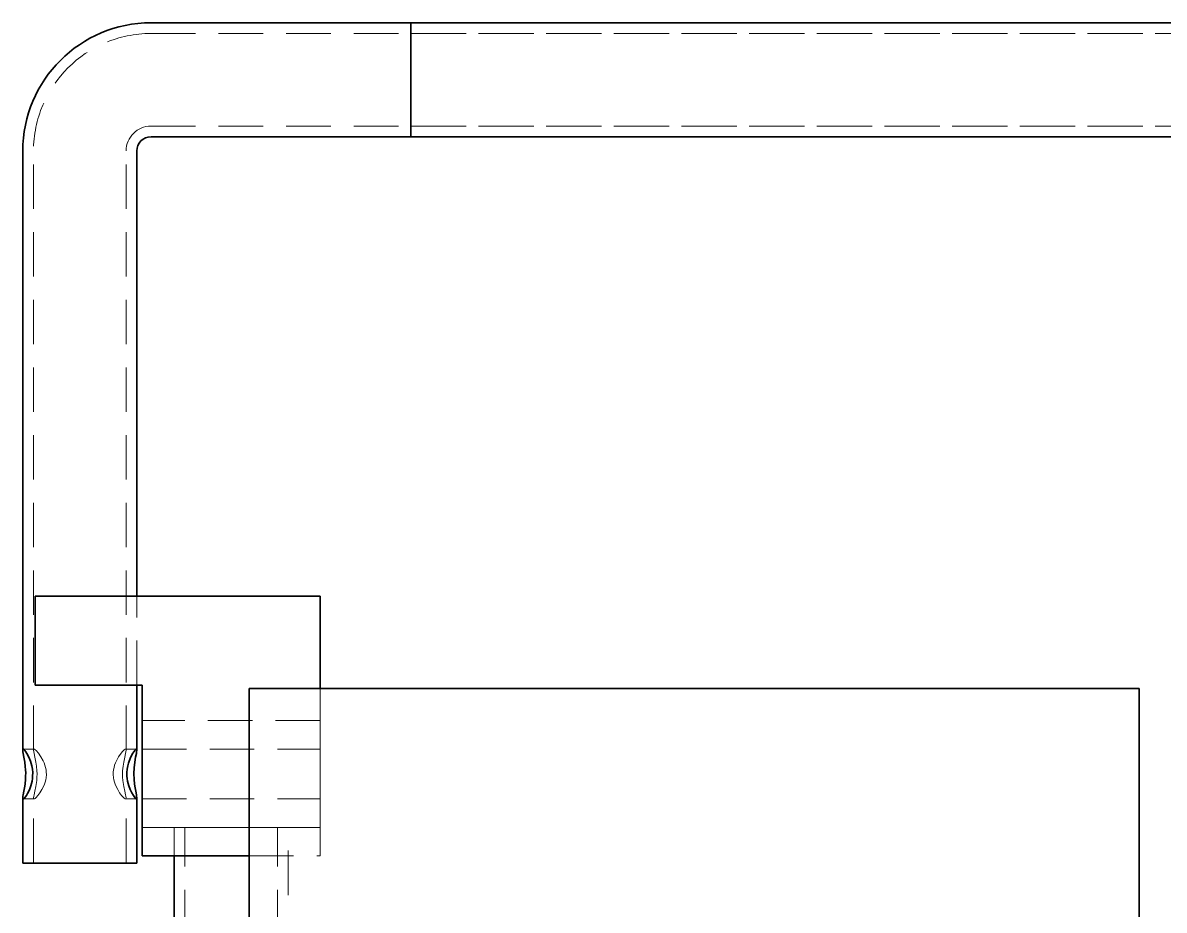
# Model space of a CAD drawing. Header units: millimetres. Extents: x -10155 to 20189, y -25550 to -22580.
# Drawn here: x -9568.7 to -9248.2, y -24561.3 to -24312 of the extents above; entities that cross this region are included whole.
import ezdxf

# ---------------------------------------------------------------- set-up
doc = ezdxf.new("R2010")
doc.units = ezdxf.units.MM
doc.linetypes.add('HIDDEN-HOKUTO', pattern=[3.8, 2.5, -1.3])
doc.layers.add('AM_HID', color=1, linetype='HIDDEN-HOKUTO', lineweight=25)

msp = doc.modelspace()

# ---------------------------------------------------------------- linework, layer by layer
at = {"color": 7, "lineweight": 35}
for p, q in [((-9532.748, -24312.044), (-8832.748, -24312.044)), ((-9459.748, -24312.044), (-8779.748, -24312.044)), ((-9532.748, -24344.044), (-8832.748, -24344.044)), ((-9459.748, -24344.044), (-8779.748, -24344.044)), ((-9568.748, -24516.336), (-9568.748, -24348.044)), ((-9536.748, -24473.044), (-9536.748, -24348.044)), ((-9485.248, -24473.044), (-9565.248, -24473.044)), ((-9565.248, -24473.044), (-9565.248, -24498.044)), ((-9485.248, -24499.046), (-9485.248, -24473.044)), ((-9565.248, -24498.044), (-9535.248, -24498.044)), ((-9535.248, -24498.044), (-9535.248, -24546.044)), ((-9505.218, -24619.046), (-9505.218, -24499.046)), ((-9505.218, -24499.046), (-9255.218, -24499.046)), ((-9255.218, -24619.046), (-9255.218, -24499.046)), ((-9535.248, -24538.044), (-9535.248, -24508.044)), ((-9535.248, -24546.044), (-9505.217, -24546.044)), ((-9526.248, -24597.046), (-9526.248, -24546.044))]:
    msp.add_line(p, q, dxfattribs=at)
at = {"color": 7, "lineweight": 35, "ltscale": 0.4}
for p, q in [((-9459.748, -24328.044), (-9459.748, -24312.044)), ((-9459.748, -24344.044), (-9459.748, -24328.044)), ((-9552.748, -24548.044), (-9568.748, -24548.044)), ((-9536.748, -24548.044), (-9552.748, -24548.044))]:
    msp.add_line(p, q, dxfattribs=at)
at = {"color": 7, "lineweight": 35, "ltscale": 0.457289}
msp.add_line((-9536.748, -24516.335), (-9536.748, -24498.044), dxfattribs=at)
at = {"color": 7, "lineweight": 35, "ltscale": 0.457294}
msp.add_line((-9568.748, -24548.044), (-9568.748, -24529.752), dxfattribs=at)
at = {"color": 7, "lineweight": 35, "ltscale": 0.457295}
msp.add_line((-9536.748, -24548.044), (-9536.748, -24529.752), dxfattribs=at)
at = {"color": 7, "lineweight": 35}
for points in [[(-9568.622, -24516.044), (-9568.661, -24516.052), (-9568.692, -24516.077), (-9568.724, -24516.135), (-9568.748, -24516.336)], [(-9568.748, -24516.336), (-9568.701, -24516.828), (-9568.628, -24517.265), (-9568.428, -24518.339), (-9568.202, -24519.688)], [(-9566.52, -24526.4), (-9566.323, -24525.72), (-9566.164, -24525.009), (-9566.057, -24524.332), (-9565.994, -24523.64), (-9565.984, -24522.647), (-9566.069, -24521.663), (-9566.24, -24520.709), (-9566.409, -24520.052), (-9566.608, -24519.424), (-9567.073, -24518.276), (-9567.577, -24517.305), (-9567.894, -24516.795), (-9568.186, -24516.399), (-9568.449, -24516.127), (-9568.553, -24516.061), (-9568.622, -24516.044)], [(-9538.975, -24526.4), (-9539.172, -24525.72), (-9539.332, -24525.008), (-9539.438, -24524.33), (-9539.501, -24523.638), (-9539.511, -24522.645), (-9539.426, -24521.661), (-9539.254, -24520.707), (-9539.082, -24520.04), (-9538.879, -24519.404), (-9538.406, -24518.243), (-9537.852, -24517.192), (-9537.333, -24516.429), (-9537.148, -24516.22), (-9536.993, -24516.089), (-9536.909, -24516.049), (-9536.873, -24516.044)], [(-9536.748, -24516.335), (-9536.794, -24516.828), (-9536.867, -24517.265), (-9537.067, -24518.339), (-9537.293, -24519.688)], [(-9536.873, -24516.044), (-9536.834, -24516.052), (-9536.802, -24516.077), (-9536.771, -24516.135), (-9536.748, -24516.335)], [(-9568.748, -24529.752), (-9568.704, -24529.279), (-9568.635, -24528.86), (-9568.443, -24527.833), (-9568.215, -24526.491), (-9568.116, -24525.761), (-9568.004, -24524.617), (-9567.956, -24523.691), (-9567.948, -24522.756), (-9567.981, -24521.825), (-9568.052, -24520.91), (-9568.202, -24519.688)], [(-9536.748, -24529.752), (-9536.791, -24529.278), (-9536.86, -24528.859), (-9537.052, -24527.832), (-9537.28, -24526.489), (-9537.379, -24525.761), (-9537.491, -24524.617), (-9537.548, -24522.945), (-9537.476, -24521.276), (-9537.293, -24519.688)], [(-9566.52, -24526.4), (-9566.794, -24527.161), (-9567.096, -24527.862), (-9567.42, -24528.504), (-9567.743, -24529.06), (-9568.049, -24529.513), (-9568.319, -24529.84), (-9568.519, -24530.009), (-9568.597, -24530.041), (-9568.622, -24530.044)], [(-9538.975, -24526.4), (-9538.586, -24527.441), (-9538.152, -24528.359), (-9537.711, -24529.123), (-9537.309, -24529.688), (-9537.134, -24529.882), (-9536.987, -24530.003), (-9536.907, -24530.039), (-9536.873, -24530.044)], [(-9568.622, -24530.044), (-9568.661, -24530.036), (-9568.692, -24530.011), (-9568.724, -24529.953), (-9568.748, -24529.752)], [(-9536.873, -24530.044), (-9536.834, -24530.036), (-9536.802, -24530.011), (-9536.771, -24529.953), (-9536.748, -24529.752)]]:
    msp.add_lwpolyline(points, dxfattribs=at)
for radius in [36, 4]:
    msp.add_arc((-9532.748, -24348.044), radius, 90, 179.99999, dxfattribs=at)
at = {"layer": 'AM_HID', "color": 1, "lineweight": 13, "ltscale": 5}
for p, q in [((-9532.748, -24315.044), (-8832.748, -24315.044)), ((-9459.748, -24315.044), (-8779.748, -24315.044)), ((-9532.748, -24341.044), (-8832.748, -24341.044)), ((-9459.748, -24341.044), (-8779.748, -24341.044)), ((-9565.748, -24516.336), (-9565.748, -24348.044)), ((-9539.748, -24516.336), (-9539.748, -24348.044)), ((-9536.748, -24498.044), (-9536.748, -24473.044)), ((-9485.248, -24546.044), (-9485.248, -24499.046)), ((-9485.248, -24508.044), (-9535.248, -24508.044)), ((-9485.248, -24538.044), (-9485.248, -24508.044)), ((-9568.622, -24516.044), (-9565.593, -24516.044)), ((-9539.902, -24516.044), (-9536.873, -24516.044)), ((-9535.248, -24516.044), (-9485.248, -24516.044)), ((-9568.622, -24530.044), (-9565.593, -24530.044)), ((-9565.748, -24548.044), (-9565.748, -24529.752)), ((-9539.902, -24530.044), (-9536.873, -24530.044)), ((-9539.748, -24548.044), (-9539.748, -24529.752)), ((-9535.248, -24530.044), (-9485.248, -24530.044)), ((-9485.248, -24538.044), (-9535.248, -24538.044)), ((-9494.248, -24538.044), (-9526.248, -24538.044)), ((-9526.248, -24546.044), (-9526.248, -24538.044)), ((-9523.248, -24663.044), (-9523.248, -24538.044)), ((-9497.248, -24663.044), (-9497.248, -24538.044)), ((-9494.248, -24633.046), (-9494.248, -24538.044)), ((-9505.217, -24546.044), (-9485.248, -24546.044))]:
    msp.add_line(p, q, dxfattribs=at)
for points in [[(-9565.593, -24516.044), (-9565.68, -24516.076), (-9565.718, -24516.135), (-9565.748, -24516.335)], [(-9565.748, -24516.335), (-9565.69, -24516.83), (-9565.6, -24517.269), (-9565.352, -24518.341), (-9565.07, -24519.688)], [(-9562.881, -24526.4), (-9562.664, -24525.864), (-9562.474, -24525.304), (-9562.32, -24524.722), (-9562.207, -24524.122), (-9562.13, -24523.191), (-9562.147, -24522.52), (-9562.225, -24521.856), (-9562.357, -24521.207), (-9562.539, -24520.579), (-9562.776, -24519.936), (-9563.048, -24519.326), (-9563.664, -24518.206), (-9564.372, -24517.178), (-9565.023, -24516.425), (-9565.251, -24516.219), (-9565.444, -24516.089), (-9565.593, -24516.044)], [(-9542.614, -24526.4), (-9542.832, -24525.864), (-9543.021, -24525.303), (-9543.175, -24524.721), (-9543.287, -24524.122), (-9543.365, -24523.19), (-9543.348, -24522.519), (-9543.27, -24521.855), (-9543.137, -24521.206), (-9542.956, -24520.579), (-9542.719, -24519.935), (-9542.447, -24519.326), (-9541.833, -24518.208), (-9541.125, -24517.181), (-9540.786, -24516.764), (-9540.474, -24516.427), (-9540.244, -24516.22), (-9540.051, -24516.089), (-9539.902, -24516.044)], [(-9539.748, -24516.335), (-9539.805, -24516.829), (-9539.894, -24517.267), (-9540.144, -24518.341), (-9540.425, -24519.688)], [(-9539.902, -24516.044), (-9539.815, -24516.076), (-9539.777, -24516.134), (-9539.748, -24516.335)], [(-9565.748, -24529.752), (-9565.693, -24529.277), (-9565.608, -24528.857), (-9565.37, -24527.83), (-9565.09, -24526.51), (-9564.846, -24524.874), (-9564.77, -24523.927), (-9564.748, -24523.03), (-9564.772, -24522.133), (-9564.885, -24520.881), (-9565.07, -24519.688)], [(-9539.748, -24529.752), (-9539.802, -24529.276), (-9539.887, -24528.857), (-9540.124, -24527.83), (-9540.405, -24526.51), (-9540.649, -24524.872), (-9540.724, -24523.924), (-9540.748, -24523.029), (-9540.723, -24522.134), (-9540.61, -24520.882), (-9540.425, -24519.688)], [(-9562.881, -24526.4), (-9563.399, -24527.434), (-9563.963, -24528.344), (-9564.525, -24529.105), (-9565.038, -24529.677), (-9565.26, -24529.876), (-9565.448, -24530.001), (-9565.593, -24530.044)], [(-9542.614, -24526.4), (-9542.112, -24527.404), (-9541.567, -24528.291), (-9541.021, -24529.04), (-9540.643, -24529.485), (-9540.306, -24529.817), (-9540.035, -24530.007), (-9539.902, -24530.044)], [(-9565.593, -24530.044), (-9565.68, -24530.011), (-9565.718, -24529.953), (-9565.748, -24529.752)], [(-9539.902, -24530.044), (-9539.815, -24530.011), (-9539.777, -24529.953), (-9539.748, -24529.752)]]:
    msp.add_lwpolyline(points, dxfattribs=at)
for radius in [33, 7]:
    msp.add_arc((-9532.748, -24348.044), radius, 90, 179.99999, dxfattribs=at)

doc.saveas('drawing.dxf')
